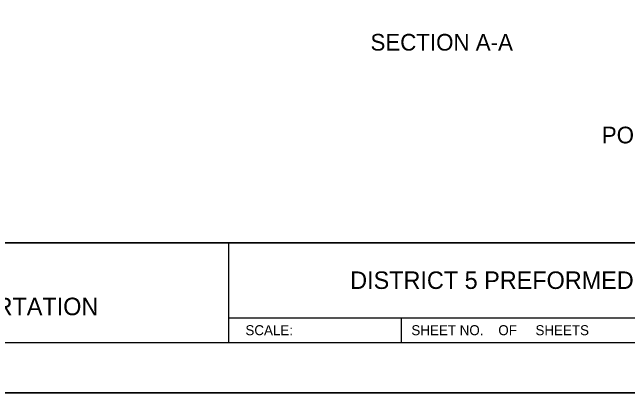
# Model space of a CAD drawing. Extents: x 2147229 to 2147909, y 2146681 to 2147121.
# Drawn here: x 2147601.4 to 2147724.5, y 2146681.1 to 2146757.2 of the extents above; entities that cross this region are included whole.
import ezdxf

# ---------------------------------------------------------------- set-up
doc = ezdxf.new("R2010")
doc.units = 0
for name, color, linetype in [('Bridge_Title', 7, 'Continuous'), ('Sheets_50 Reference Boundary', 7, 'Continuous'), ('Sheets_General Details', 7, 'Continuous'), ('Sheets_Printer Plotting Border', 7, 'Continuous')]:
    doc.layers.add(name, color=color, linetype=linetype)

msp = doc.modelspace()

# ---------------------------------------------------------------- linework, layer by layer
at = {"layer": 'Sheets_50 Reference Boundary'}
msp.add_lwpolyline([(2147269.16, 2147111.12), (2147899.16, 2147111.12), (2147899.16, 2146711.12), (2147269.16, 2146711.12)], close=True, dxfattribs=at)
at = {"layer": 'Sheets_General Details'}
for p, q in [((2147269.16, 2146711.12), (2147899.16, 2146711.12)), ((2147644.64, 2146711.12), (2147644.64, 2146691.12)), ((2147644.64, 2146696.12), (2147798.64, 2146696.12)), ((2147679.16, 2146696.12), (2147679.16, 2146691.12)), ((2147909.16, 2146681.12), (2147229.16, 2146681.12))]:
    msp.add_line(p, q, dxfattribs=at)
msp.add_lwpolyline([(2147269.16, 2147111.12), (2147899.16, 2147111.12), (2147899.16, 2146691.12), (2147269.16, 2146691.12)], close=True, dxfattribs=at)
at = {"layer": 'Sheets_Printer Plotting Border'}
msp.add_lwpolyline([(2147229.16, 2146681.12), (2147909.16, 2146681.12), (2147909.16, 2147121.12), (2147229.16, 2147121.12)], close=True, dxfattribs=at)

# ---------------------------------------------------------------- texts
at = {"layer": 'Bridge_Title'}
for s, p in [('SECTION A-A', (2147673.02, 2146749.53)), ('POINT BLOCK DETAILS', (2147719.28, 2146730.98))]:
    msp.add_text(s, height=3.3334, dxfattribs=at).set_placement(p)
at = {"layer": 'Sheets_General Details'}
for s, height, p in [('DISTRICT 5 PREFORMED JOINT STRIP SEAL DETAILS', 3.5, (2147668.97, 2146701.87)), ('DEPARTMENT OF TRANSPORTATION', 3.5, (2147534.09, 2146696.62)), ('SCALE:          ', 2, (2147648.02, 2146692.62)), ('SHEET NO.    OF     SHEETS', 2, (2147681.2, 2146692.62))]:
    msp.add_text(s, height=height, dxfattribs=at).set_placement(p)

doc.saveas('drawing.dxf')
